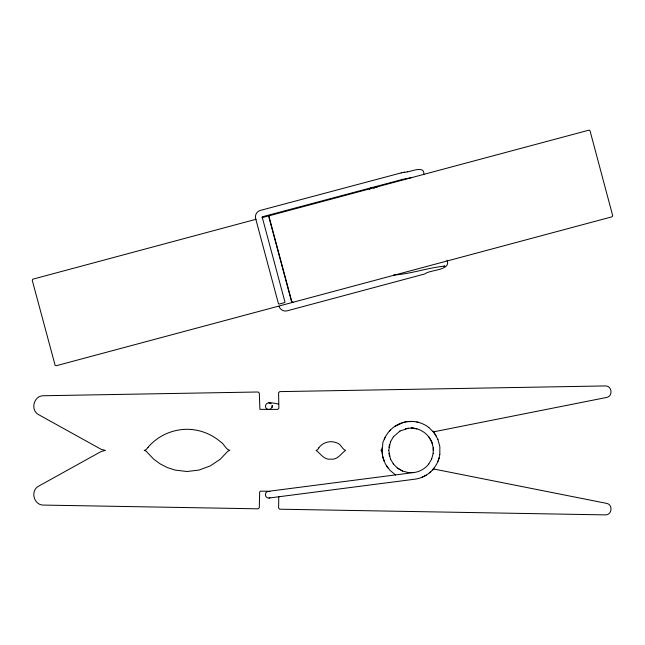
<?xml version="1.0" encoding="UTF-8"?>
<svg xmlns="http://www.w3.org/2000/svg" width="645" height="645" viewBox="0 0 645 645"><rect width="100%" height="100%" fill="white"/><g stroke="black" fill="none" stroke-linecap="round" stroke-linejoin="round"><path stroke-width="0.97" d="M278.793 496.448L278.592 508.058L279.696 509.203L605.252 514.887C612.081 515.307 613.258 504.382 606.485 503.35L434.738 469.205L432.529 469.907M272.174 406.181C272.44 403.206 271.521 410.018 272.053 407.051M382.05 450.363L382.219 447.493M388.75 450.379L390.483 441.801M433.182 453.395L433.214 447.574L431.699 441.906M439.825 454.29L439.85 446.671L437.891 439.35M388.935 447.469L389.524 444.55M433.19 453.354L431.658 459.022M439.076 458.006L439.834 454.249M437.85 461.602L439.084 457.966C436.181 469.044 426.264 477.776 414.896 479.187L269.086 498.021C264.821 498.738 263.918 491.732 268.223 491.345L413.816 472.543C419.572 471.882 425.128 468.705 428.756 464.021M423.789 174.642C425.063 164.233 409.019 172.844 404.278 172.247M384.267 439.237L385.533 436.681M390.459 441.841L393.41 436.762M431.666 458.982L428.723 464.061M369.295 189.606L371.109 187.59M269.521 215.761L269.118 216.938L291.766 301.457L292.701 302.279M393.386 436.794L399.973 431.037M432.771 469.568L434.061 468.109M429.352 472.906L430.828 471.705M271.142 408.551C269.425 410.349 266.079 409.43 265.522 407.003C264.91 400.005 274.98 403.681 278.503 404.036M395.022 426.289L403.609 422.354M426.256 475.099L422.04 477.26M269.908 215.567L268.965 216.156L268.86 217.01L291.508 301.529L292.024 302.215L293.136 302.255M399.932 431.062L408.229 428.28L405.366 428.82M401.432 172.828L260.12 210.472C256.831 211.407 254.743 215.091 255.589 218.405L278.463 303.787L279.019 304.101L284.647 302.594L284.969 302.045L262.201 217.083M262.37 216.785L402.77 179.358M256.154 219.252L32.685 279.221L32.274 280.398L55.123 365.312L56.309 365.715L611.928 216.833L612.75 215.898L590.07 130.935L589.135 130.113L261.967 217.696M269.086 498.021L269.933 497.795M406.197 421.766C396.143 423.451 387.347 430.739 383.831 440.301C381.526 443.034 383.92 448.63 380.945 450.412L382.001 451.105L382.743 456.87L385.379 463.981L389.774 470.165L395.611 475.01M407.197 171.659L407.624 171.57M401.206 172.868L404.608 172.175M402.544 179.407L405.931 178.721M405.6 178.786L411.179 177.681M404.536 422.169C412.889 420.145 422.015 422.233 428.804 427.45M377.293 187.082L372.899 187.671L374.447 188.163M407.14 421.669L413.776 421.483M408.188 428.28L411.147 428.095M413.945 472.543L408.083 472.519M268.223 491.345L269.949 491.579M267.731 491.264L260.709 491.143L259.661 491.812L259.298 507.72L258.161 508.824L43.658 505.083C33.653 505.398 29.92 490.434 38.91 486.007L101.112 451.532L105.449 450.412L101.112 449.291L38.91 414.808C29.92 410.381 33.653 395.425 43.658 395.74L258.161 391.991L259.298 393.095L259.911 409.365L277.761 409.382L278.866 408.237L278.592 392.757L279.696 391.62L605.252 385.936C612.081 385.508 613.258 396.433 606.485 397.473L434.738 431.618L432.972 431.255M444.018 266.054L444.889 266.095C427.587 267.74 410.825 274.004 393.49 275.06M412.091 421.435L413.985 421.564M414.058 428.288L411.099 428.095L416.896 428.885M411.937 428.006C421.37 428.474 430.304 435.319 432.65 444.711M268.804 402.786L269.779 402.923M416.775 422.007L418.661 422.378M408.124 472.535L402.456 470.995M269.675 402.907L271.174 403.794M397.425 468.068L402.496 471.003L397.457 468.101L393.313 463.932M428.764 427.417L434.15 432.819M447.05 260.314C451.508 270.594 429.731 269.626 424.765 273.956L286.952 310.882C283.615 311.72 279.954 309.56 279.027 306.262M436.254 435.964L434.141 432.779L437.907 439.39M428.788 436.875L431.699 441.938M393.337 463.973L390.418 458.877M386.403 465.65L387.984 468.02M388.75 450.331L390.435 458.926M382.993 457.853L384.21 461.449M388.935 453.241L389.491 456.16M382.654 455.959L383.033 457.869M433.198 447.533L433.384 450.484M382.05 450.315L382.292 454.144M318.735 447.953L317.638 449.718L316.058 450.412C320.613 453.443 323.879 460.119 330.804 459.159C337.73 460.119 340.995 453.443 345.559 450.412C341.834 448.976 340.842 443.534 336.327 442.736C330.143 440.188 322.532 442.446 318.735 447.953M148.1 447.251L146.044 449.718L144.182 450.412L146.044 451.105L153.776 459.24L160.266 463.957L167.426 467.609L175.061 470.084L187.002 471.503L198.95 470.084L210.238 465.924L220.235 459.24L227.967 451.105L229.83 450.412C225.516 449.275 224.121 443.671 220.235 441.575C213.084 435.496 204.272 431.441 195.008 429.949C177.754 427.103 159.371 433.883 148.1 447.251M390.604 429.82L389.33 431.271L390.588 429.86"/></g></svg>
